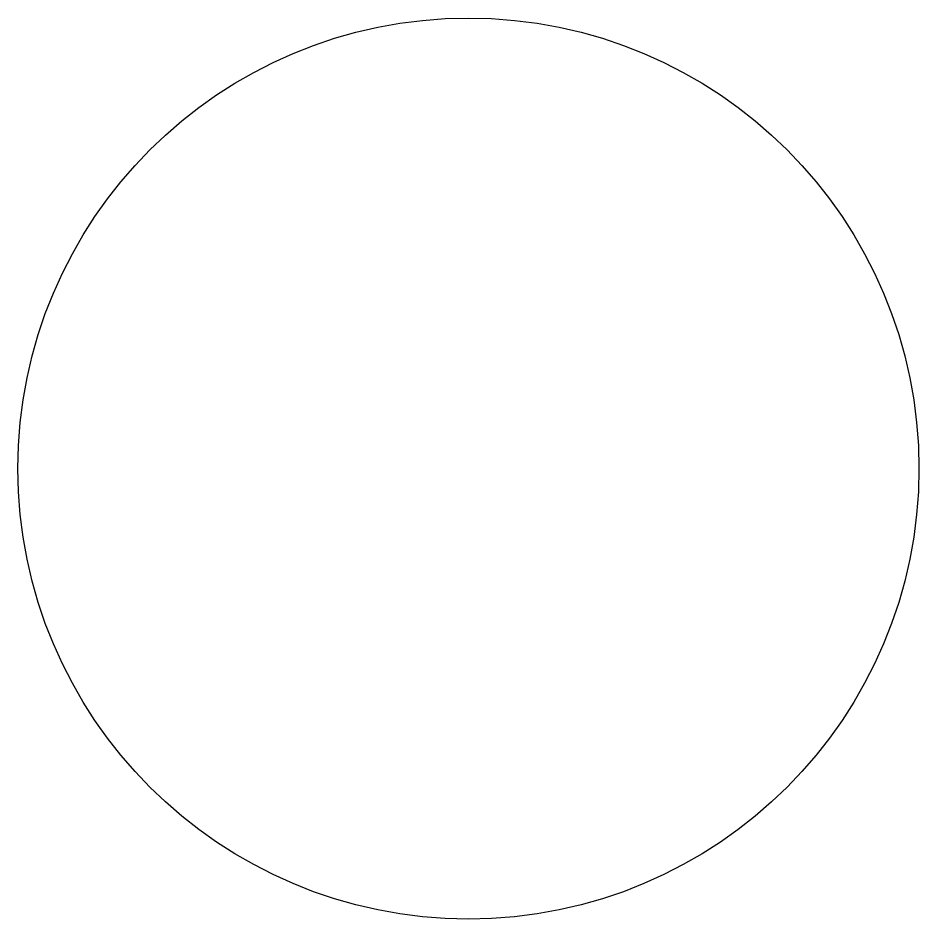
# Model space of a CAD drawing. Header units: inches. Extents: x 21.23 to 22.44, y 20.9 to 22.11.
import ezdxf

# ---------------------------------------------------------------- set-up
doc = ezdxf.new("R2010")
doc.units = ezdxf.units.IN
doc.header["$MEASUREMENT"] = 0

msp = doc.modelspace()

# ---------------------------------------------------------------- linework, layer by layer
msp.add_circle((21.8388, 21.5068), 0.6048)

doc.saveas('drawing.dxf')
